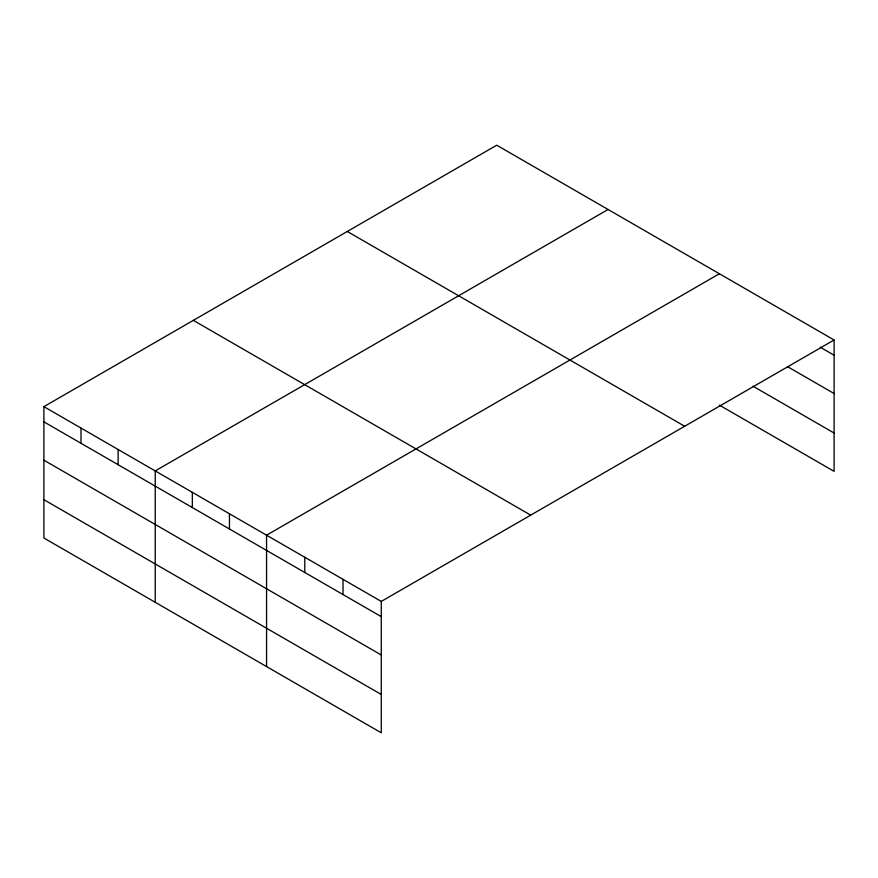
<?xml version="1.0" encoding="UTF-8"?>
<svg xmlns="http://www.w3.org/2000/svg" width="878" height="878" viewBox="0 0 878 878"><rect width="100%" height="100%" fill="white"/><g stroke="black" fill="none" stroke-linecap="round" stroke-linejoin="round"><path stroke-width="1.32" d="M834.1 339.984L496.728 145.199L43.9 406.646L43.9 538.016L381.271 732.801L381.271 601.419L834.1 339.984L834.1 471.354L719.389 405.131M608.059 209.48L155.23 470.915L155.23 602.297M719.389 273.749L266.561 535.196L266.561 666.578M820.195 347.172L834.1 355.195M787.753 366.774L834.1 393.531M752.995 386.199L834.1 433.03M347.293 231.474L684.664 426.258M193.336 320.36L530.707 515.145M43.9 406.646L381.271 601.419M43.9 421.857L381.271 616.641M43.9 460.193L381.271 654.977M43.9 499.692L381.271 694.465M343.035 579.348L343.035 594.56M304.798 557.267L304.798 572.489M229.454 513.773L229.454 528.984M192.337 492.339L192.337 507.561M118.124 449.492L118.124 464.714M81.006 428.069L81.006 443.291"/></g></svg>
